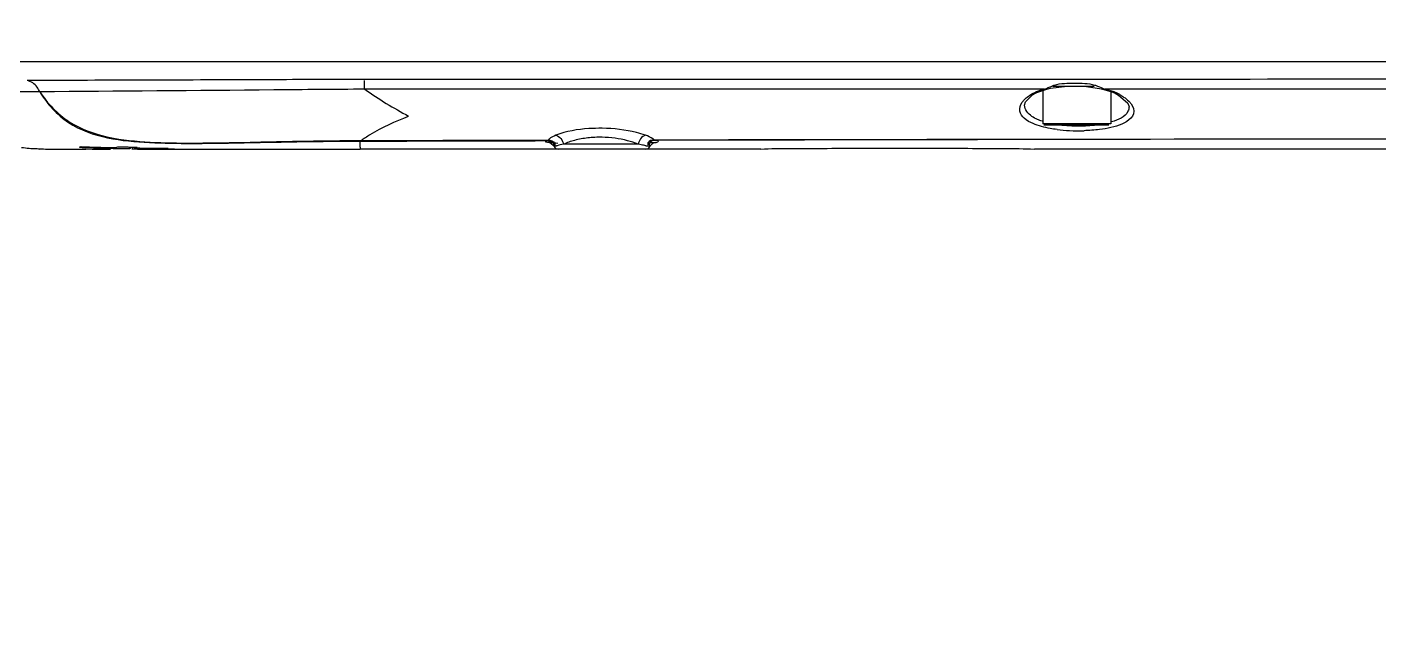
# Model space of a CAD drawing. Header units: millimetres. Extents: x 4086 to 8300, y 123 to 1549.
# Drawn here: x 7601.81 to 7636.7, y 613.34 to 628.62 of the extents above; entities that cross this region are included whole.
import ezdxf

# ---------------------------------------------------------------- set-up
doc = ezdxf.new("R2010")
doc.units = ezdxf.units.MM
doc.layers.add('外形图', color=7, linetype='Continuous')
doc.layers.add('运动范围', color=7, linetype='Continuous')

msp = doc.modelspace()

# ---------------------------------------------------------------- linework, layer by layer
at = {"layer": '外形图'}
for p, q in [((7621.1789, 627.7169), (7599.3553, 627.7168)), ((7621.4022, 627.7169), (7621.1789, 627.7169)), ((7623.4002, 627.7169), (7621.4022, 627.7169)), ((7625.1503, 627.7169), (7623.4002, 627.7169)), ((7625.6362, 627.7169), (7625.1503, 627.7169)), ((7627.1482, 627.7169), (7625.6362, 627.7169)), ((7661.6356, 627.7169), (7627.1482, 627.7169)), ((7628.0252, 627.2647), (7627.6361, 627.2646)), ((7628.1008, 627.2647), (7628.0252, 627.2647)), ((7628.8475, 627.2647), (7628.1008, 627.2647)), ((7629.6024, 627.2648), (7628.8475, 627.2647)), ((7629.775, 627.2648), (7629.6024, 627.2648)), ((7630.165, 627.2648), (7629.775, 627.2648)), ((7630.24, 627.2648), (7630.165, 627.2648)), ((7627.8364, 627.0139), (7627.6361, 627.0139)), ((7627.7571, 626.8637), (7627.8348, 626.9102)), ((7627.7735, 626.9075), (7627.8348, 626.9102)), ((7628.0253, 627.0139), (7627.8364, 627.0139)), ((7627.8364, 626.9111), (7627.8704, 626.9281)), ((7627.8704, 626.9281), (7628.1009, 627.0043)), ((7628.0699, 627.0139), (7628.0253, 627.0139)), ((7628.0253, 627.0043), (7628.0253, 626.1169)), ((7628.1008, 627.0043), (7628.2259, 627.036)), ((7628.1008, 627.0043), (7628.1009, 627.0043)), ((7628.2259, 627.036), (7628.6514, 627.0888)), ((7628.2798, 627.0919), (7629.3484, 627.0919)), ((7628.6514, 627.0888), (7629.0944, 627.0872)), ((7629.0944, 627.0872), (7629.4862, 627.0329)), ((7629.4862, 627.0329), (7629.6027, 627.0042)), ((7629.6024, 627.0043), (7629.832, 626.9344)), ((7629.6281, 627.014), (7629.6027, 627.0042)), ((7629.8902, 627.0152), (7629.628, 627.0152)), ((7629.7753, 626.9517), (7629.7753, 626.1169)), ((7629.832, 626.9344), (7629.8903, 626.9083)), ((7629.9436, 626.9075), (7629.8901, 626.9084)), ((7630.1652, 627.0152), (7629.8902, 627.0152)), ((7629.8907, 626.9081), (7629.9799, 626.8597)), ((7629.9799, 626.8597), (7630.2163, 626.6534)), ((7627.5531, 626.6026), (7627.5532, 626.6088)), ((7630.2163, 626.6534), (7630.2483, 626.5582)), ((7630.2483, 626.5626), (7630.2483, 626.5584)), ((7629.7753, 626.1169), (7628.0253, 626.1169)), ((7628.0503, 626.0919), (7629.729, 626.0919)), ((7602.9408, 625.464), (7603.2107, 625.4638)), ((7603.2107, 625.4638), (7603.3336, 625.4636)), ((7603.3336, 625.4688), (7603.4956, 625.468)), ((7603.3336, 625.4636), (7603.3336, 625.4688)), ((7603.4956, 625.468), (7603.6585, 625.4673)), ((7603.6585, 625.4673), (7603.8225, 625.4668)), ((7603.8225, 625.4668), (7603.8225, 625.4633)), ((7603.8225, 625.4633), (7603.8225, 625.4629)), ((7603.8225, 625.4629), (7603.9639, 625.4627)), ((7603.9629, 625.5061), (7604.0399, 625.5044)), ((7604.0823, 625.4767), (7604.0387, 625.477)), ((7604.0399, 625.5044), (7604.0825, 625.5035)), ((7604.127, 625.4763), (7604.0823, 625.4767)), ((7604.2931, 625.4753), (7604.127, 625.4763)), ((7604.1338, 625.5189), (7604.1591, 625.5276)), ((7604.4603, 625.4744), (7604.2931, 625.4753)), ((7604.4603, 625.4744), (7604.4567, 625.52)), ((7604.4857, 625.4781), (7604.4603, 625.4744)), ((7604.6717, 625.4627), (7604.5221, 625.4627)), ((7604.5369, 625.4869), (7604.5344, 625.5185)), ((7604.5786, 625.5176), (7604.6572, 625.5163)), ((7604.8241, 625.4851), (7604.657, 625.4861)), ((7604.6651, 625.4653), (7604.7416, 625.4653)), ((7604.6857, 625.4626), (7604.6654, 625.4624)), ((7604.7061, 625.463), (7604.6857, 625.4626)), ((7604.8596, 625.4638), (7604.7265, 625.4638)), ((7604.7416, 625.4653), (7605.1781, 625.4653)), ((7605.1147, 625.4841), (7604.8241, 625.4851)), ((7605.0228, 625.4638), (7604.8596, 625.4638)), ((7605.3217, 625.4638), (7605.0228, 625.4638)), ((7605.4086, 625.4837), (7605.1147, 625.4841)), ((7605.1584, 625.4924), (7605.4523, 625.4918)), ((7605.1781, 625.4653), (7605.6228, 625.4657)), ((7605.6228, 625.4638), (7605.3217, 625.4638)), ((7605.6228, 625.4657), (7605.6228, 625.4646)), ((7605.6228, 625.4646), (7605.6228, 625.4641)), ((7605.623, 625.4629), (7605.7513, 625.463)), ((7605.7513, 625.463), (7610.4109, 625.4669)), ((7610.4114, 625.5187), (7610.4109, 625.6717)), ((7610.4114, 625.5187), (7610.4109, 625.4669)), ((7615.31, 625.4669), (7610.4109, 625.4669)), ((7615.2368, 625.6872), (7615.2252, 625.6845)), ((7615.4128, 625.4669), (7615.31, 625.4669)), ((7615.3911, 625.5669), (7615.4128, 625.5332)), ((7615.4457, 625.5395), (7615.4128, 625.5331)), ((7615.5232, 625.4669), (7615.4128, 625.4669)), ((7617.7775, 625.4669), (7615.5232, 625.4669)), ((7617.5815, 625.5897), (7615.6567, 625.5897)), ((7617.8879, 625.4669), (7617.7763, 625.4669)), ((7617.8878, 625.5331), (7617.8248, 625.5419)), ((7618.0174, 625.4669), (7617.8879, 625.4669)), ((7617.9874, 625.6326), (7618.0174, 625.6448)), ((7618.0138, 625.6988), (7617.9997, 625.7056)), ((7620.7453, 625.4669), (7618.0174, 625.4669)), ((7623.4003, 625.4919), (7625.1503, 625.4919))]:
    msp.add_line(p, q, dxfattribs=at)
for points in [[(7627.5531, 626.6018), (7627.5751, 626.684), (7627.7571, 626.8637)], [(7610.4294, 625.6872), (7610.4232, 625.6797), (7610.4171, 625.6745), (7610.4109, 625.6717)], [(7615.2601, 625.6992), (7615.2483, 625.6921), (7615.2368, 625.6872)], [(7615.31, 625.6405), (7615.2842, 625.6447), (7615.3025, 625.6377), (7615.3911, 625.5669)], [(7617.8879, 625.5332), (7617.9027, 625.5576), (7617.9874, 625.6326)], [(7618.0416, 625.6915), (7618.0277, 625.6942), (7618.0138, 625.6988)]]:
    msp.add_lwpolyline(points, dxfattribs=at)
for centre, radius, start, end in [((7600.7096, 327.3359), 299.6112, 89.774242, 89.963303), ((7617.1917, 636.6155), 11.691, 235.25094, 241.76518), ((7629.2065, 625.1562), 1.9051, 73.76603, 77.21313), ((7629.4415, 625.876), 1.1474, 66.433, 69.42478), ((7629.5286, 626.0759), 0.9294, 63.47906, 66.4278), ((7629.2517, 625.5229), 1.5478, 60.64975, 63.44807), ((7628.916, 630.1214), 4.1823, 262.77458, 267.26073), ((7628.945, 630.6085), 4.6702, 267.19093, 271.74473), ((7602.7179, 651.9626), 26.4978, 268.74463, 269.61977), ((7602.9644, 687.7446), 62.2806, 269.611461, 269.978312), ((7602.8981, 626.2421), 0.776, 290.28633, 293.77122), ((7604.4279, 660.1617), 34.6704, 267.91607, 268.38904), ((7604.4511, 651.4231), 25.9209, 267.25745, 267.88979), ((7604.6132, 666.712), 41.2233, 268.38743, 268.79141), ((7604.6458, 656.6783), 31.1796, 267.88783, 268.42209), ((7603.3812, 604.5579), 20.9112, 89.01249, 89.25811), ((7604.7881, 675.0175), 49.5307, 268.79179, 269.13315), ((7604.7914, 661.8426), 36.346, 268.41695, 268.69392), ((7603.8074, 626.5141), 1.0474, 285.2325, 288.15962), ((7605.1503, 658.5627), 33.05, 268.28138, 269.00884), ((7604.3077, 626.6879), 1.2226, 282.89784, 286.60825), ((7605.3231, 698.7121), 73.2197, 269.418978, 269.643756), ((7605.4729, 722.5638), 97.0719, 269.642913, 269.814419), ((7605.1628, 626.9232), 1.4604, 279.68729, 281.43315), ((7615.5232, 625.5919), 0.125, 208.0021, 270), ((7616.5958, 622.8902), 2.8811, 88.915, 96.23836), ((7616.5975, 622.8083), 2.9629, 82.43592, 88.97826), ((7617.2284, 623.1349), 2.48, 79.9378, 81.81426), ((7617.7775, 625.5919), 0.125, 270, 331.99769), ((7617.85, 625.7791), 0.239, 253.75357, 257.43924), ((7663.9783, -18747.8337), 19373.5797, 90.01505478, 90.1358542)]:
    msp.add_arc(centre, radius, start, end, dxfattribs=at)
for points, knots in [([(7610.5155, 627.2629), (7609.6927, 627.2614), (7606.7923, 627.2516), (7603.8919, 627.2411), (7601.8143, 627.236)], [0, 0, 0, 0, 0.2836783, 1, 1, 1, 1]), ([(7602.1422, 626.9436), (7602.1235, 626.9867), (7602.0603, 627.1254), (7601.9151, 627.2113), (7601.8145, 627.236)], [0, 0, 0, 0, 0.3120036, 1, 1, 1, 1]), ([(7610.5273, 627.0095), (7610.5255, 627.0222), (7610.5168, 627.0965), (7610.5159, 627.1717), (7610.5192, 627.2335)], [0, 0, 0, 0, 0.1720022, 1, 1, 1, 1]), ([(7658.8676, 627.3493), (7654.097, 627.2315), (7644.5526, 627.2849), (7635.0106, 627.2651), (7630.24, 627.2648)], [0, 0, 0, 0, 0.5000733, 1, 1, 1, 1]), ([(7602.1422, 626.9436), (7602.3322, 626.6365), (7602.8324, 626.0708), (7603.8908, 625.7137), (7604.9736, 625.623), (7606.4242, 625.6034), (7608.2358, 625.652), (7609.6859, 625.6697), (7610.4109, 625.6717)], [0, 0, 0, 0, 0.1246261, 0.2494611, 0.3745657, 0.4996065, 0.7497875, 1, 1, 1, 1]), ([(7610.528, 627.0095), (7609.7464, 627.0075), (7606.952, 626.9804), (7604.1577, 626.9557), (7602.1448, 626.9459)], [0, 0, 0, 0, 0.2797006, 1, 1, 1, 1]), ([(7602.1448, 626.9459), (7602.3412, 626.6434), (7602.8575, 626.0971), (7603.9079, 625.7323), (7604.9915, 625.6316), (7606.4423, 625.6131), (7608.2542, 625.6636), (7609.7042, 625.6851), (7610.4293, 625.6872)], [0, 0, 0, 0, 0.1244747, 0.2492672, 0.3744294, 0.4995505, 0.7497643, 1, 1, 1, 1]), ([(7627.4902, 626.673), (7627.5054, 626.6947), (7627.5846, 626.7897), (7627.6887, 626.8611), (7627.7735, 626.9075)], [0, 0, 0, 0, 0.2151403, 1, 1, 1, 1]), ([(7628.0699, 627.0139), (7628.0748, 627.0101), (7628.0846, 627.0037), (7628.0961, 626.9999), (7628.1016, 626.9998)], [0, 0, 0, 0, 0.5272618, 1, 1, 1, 1]), ([(7628.2566, 627.0941), (7628.2675, 627.0982), (7628.2895, 627.1063), (7628.3118, 627.1135), (7628.323, 627.117)], [0, 0, 0, 0, 0.4980115, 1, 1, 1, 1]), ([(7628.323, 627.117), (7628.4896, 627.1674), (7628.8432, 627.1749), (7629.1964, 627.1671), (7629.364, 627.1174)], [0, 0, 0, 0, 0.4989074, 1, 1, 1, 1]), ([(7629.364, 627.1174), (7629.3757, 627.1139), (7629.3989, 627.1065), (7629.4218, 627.0984), (7629.4332, 627.0941)], [0, 0, 0, 0, 0.5012167, 1, 1, 1, 1]), ([(7658.8881, 627.0959), (7657.1167, 626.9714), (7653.5085, 627.0344), (7647.2673, 627.0068), (7639.4676, 627.0185), (7633.496, 627.0152), (7630.1652, 627.0152)], [0, 0, 0, 0, 0.1854769, 0.3762699, 0.6521225, 1, 1, 1, 1]), ([(7627.8871, 626.232), (7627.837, 626.2542), (7627.6878, 626.3289), (7627.5535, 626.486), (7627.5529, 626.6018)], [0, 0, 0, 0, 0.3214843, 1, 1, 1, 1]), ([(7630.2485, 626.5584), (7630.2485, 626.5185), (7630.1915, 626.3084), (7629.9597, 626.2153), (7629.7995, 626.1657)], [0, 0, 0, 0, 0.1921281, 1, 1, 1, 1]), ([(7630.2445, 626.6992), (7630.2546, 626.6889), (7630.2737, 626.6684), (7630.2913, 626.6466), (7630.2994, 626.6357)], [0, 0, 0, 0, 0.5139988, 1, 1, 1, 1]), ([(7610.4293, 625.6872), (7610.5067, 625.7418), (7610.8957, 625.9908), (7611.3186, 626.1836), (7611.6609, 626.3155)], [0, 0, 0, 0, 0.2052991, 1, 1, 1, 1]), ([(7630.1939, 626.1813), (7630.1525, 626.1546), (7629.931, 626.0436), (7629.684, 625.9965), (7629.4884, 625.9714)], [0, 0, 0, 0, 0.2000099, 1, 1, 1, 1]), ([(7616.6539, 626.0023), (7616.5391, 626.004), (7616.1369, 625.9928), (7615.7291, 625.9307), (7615.4614, 625.8235)], [0, 0, 0, 0, 0.2846428, 1, 1, 1, 1]), ([(7617.7702, 625.8239), (7617.6947, 625.8509), (7617.3316, 625.9568), (7616.9513, 625.9979), (7616.6539, 626.0023)], [0, 0, 0, 0, 0.2123637, 1, 1, 1, 1]), ([(7628.3899, 625.9723), (7628.3313, 625.9798), (7628.1226, 626.0118), (7627.9152, 626.0636), (7627.775, 626.1231)], [0, 0, 0, 0, 0.2795075, 1, 1, 1, 1]), ([(7601.6751, 625.5086), (7601.7401, 625.5009), (7601.8473, 625.4931), (7602.0122, 625.4716), (7602.0642, 625.4862), (7602.1433, 625.4629), (7602.1373, 625.4712)], [0, 0, 0, 0, 0.4236793, 0.7396127, 0.9340423, 1, 1, 1, 1]), ([(7603.804, 625.4646), (7603.7957, 625.4649), (7603.7749, 625.4654), (7603.7541, 625.4658), (7603.7416, 625.466)], [0, 0, 0, 0, 0.3998407, 1, 1, 1, 1]), ([(7615.2252, 625.6845), (7615.2131, 625.6814), (7615.1584, 625.655), (7615.374, 625.632), (7615.4313, 625.6268), (7615.5097, 625.6223)], [0, 0, 0, 0, 0.1045746, 0.3457827, 1, 1, 1, 1]), ([(7615.2843, 625.7239), (7615.2798, 625.7199), (7615.2714, 625.712), (7615.2636, 625.7035), (7615.2601, 625.6992)], [0, 0, 0, 0, 0.5174063, 1, 1, 1, 1]), ([(7615.3918, 625.6153), (7615.3961, 625.6062), (7615.4015, 625.5842), (7615.3996, 625.5618), (7615.3972, 625.55)], [0, 0, 0, 0, 0.454915, 1, 1, 1, 1]), ([(7615.4248, 625.6231), (7615.4289, 625.6142), (7615.4343, 625.5931), (7615.4323, 625.5715), (7615.43, 625.5603)], [0, 0, 0, 0, 0.4598691, 1, 1, 1, 1]), ([(7615.4554, 625.541), (7615.4538, 625.5406), (7615.4505, 625.5401), (7615.4473, 625.5397), (7615.4457, 625.5395)], [0, 0, 0, 0, 0.512131, 1, 1, 1, 1]), ([(7615.4778, 625.5477), (7615.474, 625.5462), (7615.4666, 625.5436), (7615.459, 625.5417), (7615.4554, 625.541)], [0, 0, 0, 0, 0.5260436, 1, 1, 1, 1]), ([(7615.4939, 625.5534), (7615.4911, 625.5524), (7615.4857, 625.5506), (7615.4804, 625.5486), (7615.4778, 625.5477)], [0, 0, 0, 0, 0.515643, 1, 1, 1, 1]), ([(7617.8248, 625.5419), (7617.8205, 625.5422), (7617.8115, 625.5432), (7617.8026, 625.5448), (7617.798, 625.5459)], [0, 0, 0, 0, 0.4825966, 1, 1, 1, 1]), ([(7617.8268, 625.6245), (7617.8829, 625.6281), (7617.9696, 625.647), (7618.0681, 625.6314), (7618.1238, 625.688), (7618.0632, 625.6877), (7618.0416, 625.6915)], [0, 0, 0, 0, 0.4754191, 0.7469685, 0.8137177, 1, 1, 1, 1]), ([(7617.8362, 625.627), (7617.8336, 625.6213), (7617.8295, 625.6088), (7617.8282, 625.5957), (7617.8281, 625.589)], [0, 0, 0, 0, 0.4802241, 1, 1, 1, 1]), ([(7617.8281, 625.589), (7617.8281, 625.5849), (7617.8285, 625.5763), (7617.8298, 625.5679), (7617.8307, 625.5635)], [0, 0, 0, 0, 0.4816624, 1, 1, 1, 1]), ([(7617.8772, 625.6197), (7617.874, 625.6124), (7617.8695, 625.5955), (7617.8695, 625.5782), (7617.8705, 625.5691)], [0, 0, 0, 0, 0.4667509, 1, 1, 1, 1]), ([(7617.8705, 625.5691), (7617.8707, 625.5665), (7617.8714, 625.5614), (7617.8724, 625.5563), (7617.8729, 625.5537)], [0, 0, 0, 0, 0.4885168, 1, 1, 1, 1]), ([(7617.9997, 625.7056), (7617.9941, 625.7103), (7617.9822, 625.7196), (7617.9698, 625.7283), (7617.9633, 625.7326)], [0, 0, 0, 0, 0.481627, 1, 1, 1, 1]), ([(7620.7453, 625.4669), (7621.0035, 625.4845), (7621.8897, 625.4706), (7622.7741, 625.492), (7623.4003, 625.4919)], [0, 0, 0, 0, 0.292441, 1, 1, 1, 1]), ([(7625.1503, 625.4919), (7625.7765, 625.492), (7626.6613, 625.4763), (7627.5468, 625.4798), (7627.8053, 625.4669)], [0, 0, 0, 0, 0.7075522, 1, 1, 1, 1])]:
    msp.add_open_spline(points, degree=3, knots=knots, dxfattribs=at)
for points in [[(7627.6361, 627.2646), (7621.9292, 627.2643), (7616.2223, 627.2641), (7610.5155, 627.2629)], [(7602.1422, 626.9436), (7602.0582, 626.9441), (7601.9742, 626.9445), (7601.8902, 626.9448)], [(7627.6361, 627.0139), (7621.9334, 627.0135), (7616.2307, 627.013), (7610.528, 627.0095)], [(7627.7735, 626.9075), (7627.8313, 626.9392), (7627.8935, 626.9631), (7627.9564, 626.9828)], [(7627.9564, 626.9828), (7627.9938, 626.9946), (7628.0318, 627.0049), (7628.0699, 627.0139)], [(7628.0699, 627.0139), (7628.1325, 627.0399), (7628.1934, 627.0699), (7628.2566, 627.0941)], [(7629.4332, 627.0941), (7629.499, 627.0696), (7629.5626, 627.0394), (7629.6281, 627.014)], [(7629.739, 626.9853), (7629.7747, 626.9749), (7629.81, 626.9633), (7629.8447, 626.9502)], [(7630.0104, 626.872), (7630.0443, 626.8529), (7630.0775, 626.8325), (7630.1096, 626.8104)], [(7627.4308, 626.4429), (7627.4156, 626.5207), (7627.4448, 626.6081), (7627.4902, 626.673)], [(7630.1096, 626.8104), (7630.1576, 626.7774), (7630.2036, 626.7407), (7630.2445, 626.6992)], [(7630.2994, 626.6357), (7630.352, 626.5649), (7630.3871, 626.4633), (7630.3623, 626.3786)], [(7627.5456, 626.2602), (7627.4917, 626.3079), (7627.4446, 626.3723), (7627.4308, 626.4429)], [(7627.775, 626.1231), (7627.693, 626.158), (7627.6123, 626.2012), (7627.5456, 626.2602)], [(7628.0057, 626.1861), (7627.9655, 626.1997), (7627.9258, 626.2148), (7627.8871, 626.232)], [(7630.3623, 626.3786), (7630.3379, 626.2957), (7630.2666, 626.2282), (7630.1939, 626.1813)], [(7615.4614, 625.8235), (7615.3985, 625.7983), (7615.335, 625.7687), (7615.2843, 625.7239)], [(7615.4614, 625.8235), (7615.5603, 625.8006), (7615.6403, 625.6899), (7615.6567, 625.5897)], [(7617.7702, 625.8239), (7617.6728, 625.8002), (7617.5987, 625.6884), (7617.5815, 625.5897)], [(7617.9633, 625.7326), (7617.9039, 625.7719), (7617.8372, 625.7998), (7617.7702, 625.8239)], [(7628.9577, 626.0555), (7628.7897, 626.0549), (7628.6211, 626.0645), (7628.4545, 626.0865)], [(7629.4103, 626.0844), (7629.2604, 626.0651), (7629.1089, 626.0561), (7628.9577, 626.0555)], [(7629.4884, 625.9714), (7629.3553, 625.9543), (7629.2212, 625.9445), (7629.0871, 625.9404)], [(7610.4109, 625.6717), (7612.0157, 625.6761), (7613.6205, 625.6804), (7615.2252, 625.6845)], [(7610.4294, 625.6868), (7612.0396, 625.6912), (7613.6498, 625.6954), (7615.26, 625.6995)], [(7615.2252, 625.6845), (7615.2854, 625.6838), (7615.3666, 625.6699), (7615.3918, 625.6153)], [(7615.2601, 625.6992), (7615.3204, 625.6947), (7615.3993, 625.678), (7615.4248, 625.6231)], [(7615.6567, 625.5897), (7615.6018, 625.5808), (7615.5467, 625.5708), (7615.4939, 625.5534)], [(7615.9407, 625.6919), (7615.8434, 625.6663), (7615.7471, 625.6338), (7615.6567, 625.5897)], [(7616.2827, 625.7542), (7616.1675, 625.7414), (7616.0528, 625.7214), (7615.9407, 625.6919)], [(7617.3068, 625.6831), (7617.2019, 625.7107), (7617.095, 625.7311), (7616.9875, 625.7454)], [(7617.5815, 625.5897), (7617.4928, 625.6283), (7617.4003, 625.6586), (7617.3068, 625.6831)], [(7617.7831, 625.5497), (7617.7433, 625.5613), (7617.7025, 625.5695), (7617.6617, 625.5768)], [(7617.9997, 625.7056), (7617.9394, 625.7006), (7617.8612, 625.682), (7617.8362, 625.627)], [(7618.0416, 625.6915), (7617.9818, 625.6905), (7617.9009, 625.6746), (7617.8772, 625.6197)], [(7617.9997, 625.7056), (7631.629, 625.7364), (7645.2584, 625.7344), (7658.8878, 625.755)], [(7658.8878, 625.4669), (7648.527, 625.4622), (7638.1662, 625.4669), (7627.8053, 625.4669)]]:
    msp.add_open_spline(points, degree=3, dxfattribs=at)
at = {"layer": '运动范围'}
msp.add_arc((7727.9003, 641.2169), 227.975, 10, 349.993572, dxfattribs=at)

doc.saveas('drawing.dxf')
